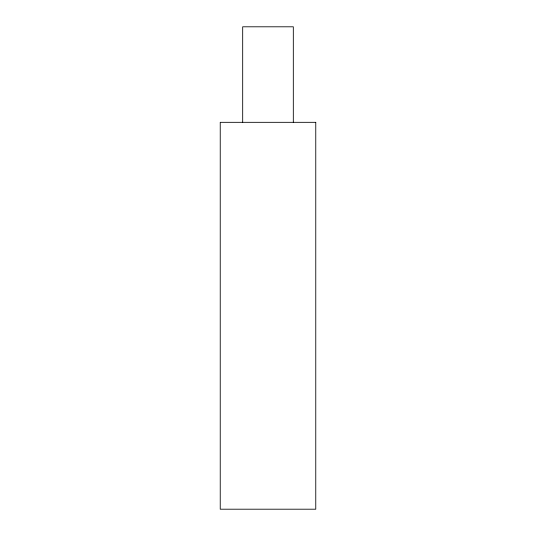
<?xml version="1.0" encoding="UTF-8"?>
<svg xmlns="http://www.w3.org/2000/svg" width="536" height="536" viewBox="0 0 536 536"><rect width="100%" height="100%" fill="white"/><g stroke="black" fill="none" stroke-linecap="round" stroke-linejoin="round"><path stroke-width="0.8" d="M293.313 122.322L293.313 26.8L242.687 26.8L242.687 122.322M315.764 122.322L220.236 122.322L220.236 509.2L315.764 509.2L315.764 122.322"/></g></svg>
